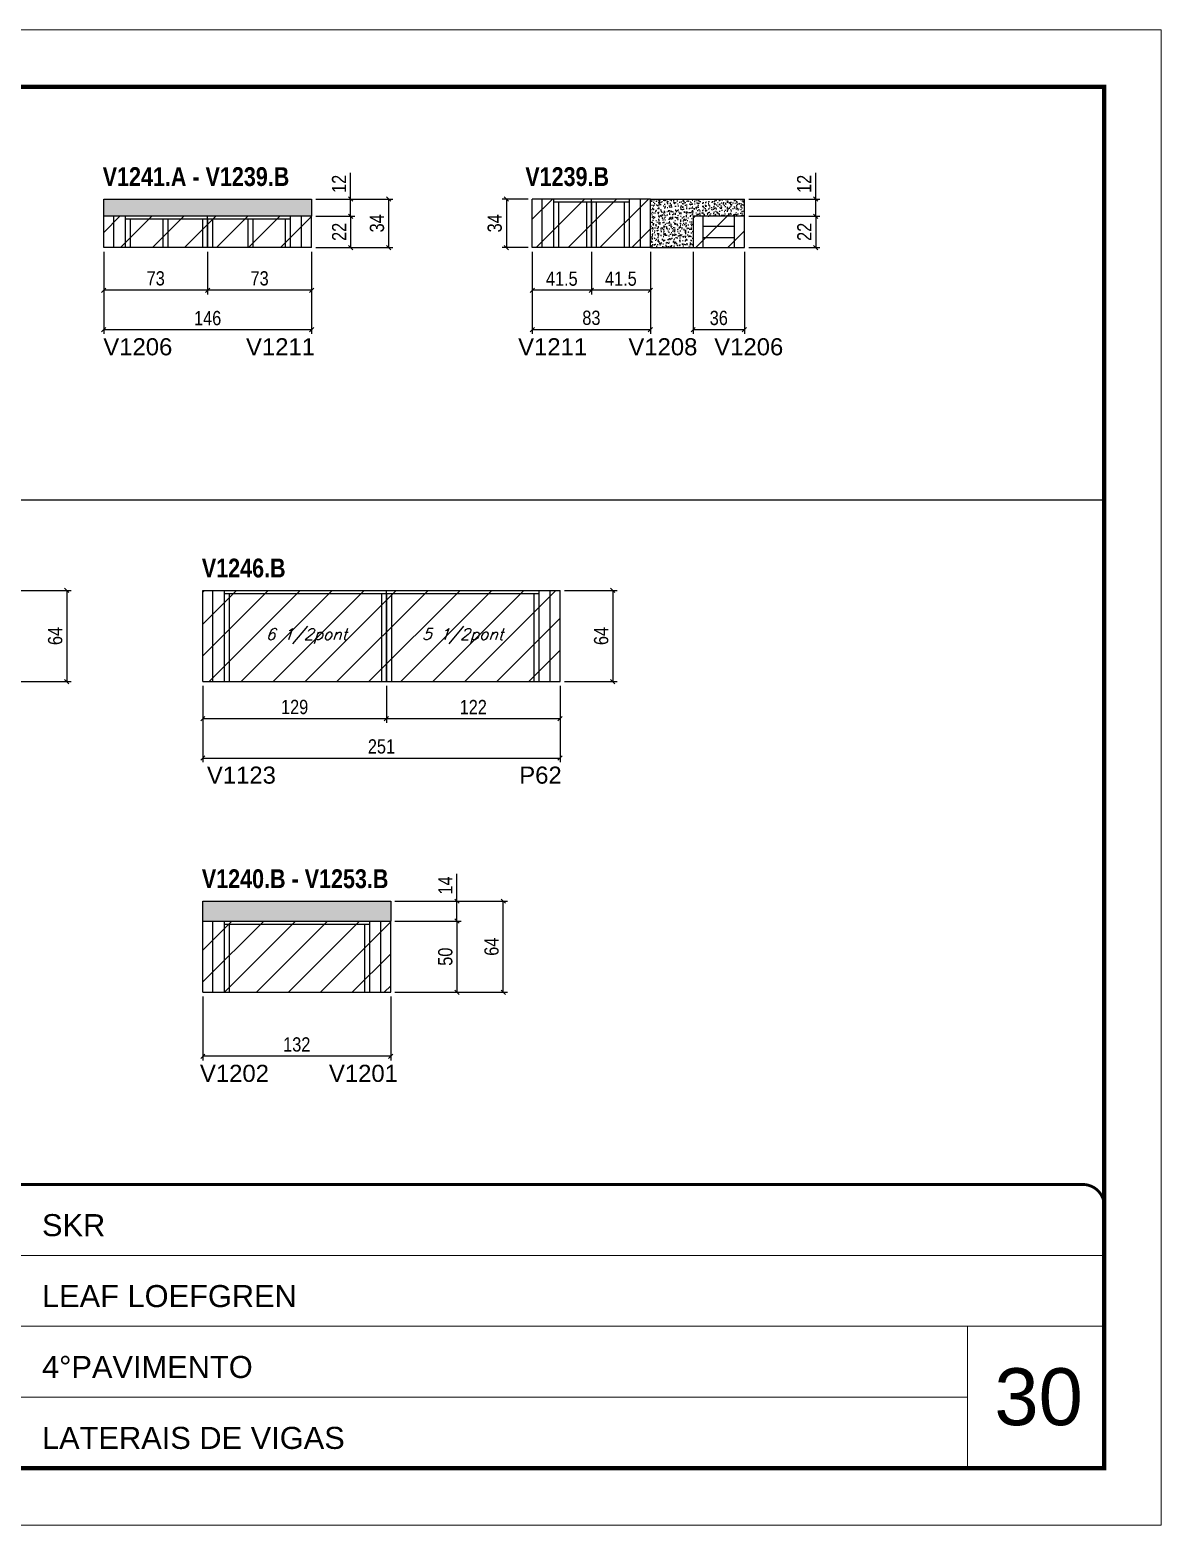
# Model space of a CAD drawing. Extents: x 3309 to 9563, y -2522 to 14608.
# Drawn here: x 5598 to 6393, y 5518 to 6568 of the extents above; entities that cross this region are included whole.
import ezdxf

# ---------------------------------------------------------------- set-up
doc = ezdxf.new("R2010")
doc.units = 0
doc.linetypes.add('CONTINUO', pattern=[0])
doc.linetypes.add('DASHED', pattern=[0.75, 0.5, -0.25])
for name, color, linetype in [('5', 5, 'Continuous'), ('COTA', 241, 'Continuous'), ('NOMENCLATURA', 7, 'Continuous'), ('Painéis', 200, 'Continuous'), ('SARR_2.2x7', 40, 'Continuous'), ('SARR_3.5x7', 81, 'Continuous'), ('texto', 7, 'Continuous')]:
    doc.layers.add(name, color=color, linetype=linetype)
for name, color, linetype, lineweight in [('CARIMBO', 255, 'Continuous', 9), ('Folhas', 255, 'Continuous', 9), ('Hachura', 251, 'Continuous', 9), ('SARRAFO DE PRESSAO', 251, 'DASHED', 9)]:
    doc.layers.add(name, color=color, linetype=linetype, lineweight=lineweight)
doc.styles.add('ARIAL', font='arial.ttf')
doc.styles.add('COTA TECNICA', font='techl___.ttf', dxfattribs={"height": 10})
doc.styles.add('Romans', font='romans.shx')
doc.styles.get("Standard").update_dxf_attribs({"font": 'arial.ttf'})
doc.styles.add('TECNICA', font='techb___.ttf', dxfattribs={"height": 10})
doc.dimstyles.new('PAINEL', dxfattribs={"dimtxt": 10, "dimasz": 3, "dimexe": 3, "dimexo": 3, "dimgap": 3, "dimtad": 1, "dimdec": 1, "dimzin": 12, "dimdsep": 46, "dimtxsty": 'COTA TECNICA', "dimblk1": 'OBLIQUE', "dimblk2": 'OBLIQUE', "dimsah": 1, "dimcen": 0.9, "dimclrd": 4, "dimclre": 4, "dimclrt": 240, "dimadec": 1, "dimazin": 3, "dimtfac": 1, "dimtdec": 1, "dimtmove": 0, "dimatfit": 3, "dimfxl": 1, "dimtolj": 1, "dimtzin": 12, "dimarcsym": 0})

# ---------------------------------------------------------------- blocks, each defined once
blk = doc.blocks.new('9999999999')
at = {"color": 30, "linetype": 'CONTINUO'}
for p, q in [((98564.6, 34379.6), (99584, 34379.6)), ((98564.6, 34329.8), (99488, 34329.8)), ((99584, 34329.8), (99488, 34329.8)), ((99488, 34329.8), (99488, 34230.2)), ((98564.6, 34280), (99488, 34280))]:
    blk.add_line(p, q, dxfattribs=at)
at = {"color": 30, "linetype": 'CONTINUO', "const_width": 2}
blk.add_lwpolyline([(99584, 34230.2), (99584, 34414.4, 0.414214), (99569, 34429.4), (98229, 34429.4, 0.414214), (98214, 34414.4), (98214, 34245.2, 0.414214), (98229, 34230.2), (99584, 34230.2)], format="xyb", dxfattribs=at)
at = {"layer": 'Folhas'}
blk.add_lwpolyline([(98139, 34190.2), (99624, 34190.2), (99624, 35240.2), (98139, 35240.2)], close=True, dxfattribs=at)
at = {"layer": 'Folhas', "color": 30, "const_width": 3}
blk.add_lwpolyline([(98214, 34230.2), (99584, 34230.2), (99584, 35200.2), (98214, 35200.2)], close=True, dxfattribs=at)
at = {"color": 7, "linetype": 'Continuous', "ltscale": 5, "style": 'ARIAL'}
for s, height, p in [('SKR', 15.48, (98837.7, 34393.1)), ('LEAF LOEFGREN', 15.483, (98837.7, 34343.3)), ('4°PAVIMENTO', 15.483, (98837.7, 34293.5)), ('LATERAIS DE VIGAS', 15.483, (98837.7, 34243.7))]:
    blk.add_text(s, height=height, dxfattribs=at).set_placement(p)
blk = doc.blocks.new('_Oblique')
at = {"color": 0, "linetype": 'ByBlock', "lineweight": -2}
blk.add_line((-0.5, -0.5), (0.5, 0.5), dxfattribs=at)
blk = doc.blocks.new('*D713')
at = {"layer": 'COTA', "color": 4, "linetype": 'ByBlock', "lineweight": -2, "transparency": 16777216}
for p, q in [((5723, 6412), (5723, 6382)), ((5796, 6412), (5796, 6382)), ((5796, 6385), (5723, 6385))]:
    blk.add_line(p, q, dxfattribs=at)
at = {"layer": 'Defpoints', "color": 0, "linetype": 'ByBlock', "transparency": 16777216}
for p in [(5723, 6415), (5796, 6415), (5723, 6385)]:
    blk.add_point(p, dxfattribs=at)
at = {"layer": 'COTA', "color": 4, "linetype": 'ByBlock', "lineweight": -2, "transparency": 16777216, "xscale": 3, "yscale": 3, "zscale": 3, "rotation": 180}
blk.add_blockref('_Oblique', (5723, 6385), dxfattribs=at)
at = {"layer": 'COTA', "color": 4, "linetype": 'ByBlock', "lineweight": -2, "transparency": 16777216, "xscale": 3, "yscale": 3, "zscale": 3}
blk.add_blockref('_Oblique', (5796, 6385), dxfattribs=at)
at = {"layer": 'COTA', "color": 240, "linetype": 'ByBlock', "transparency": 16777216, "insert": (5759.5, 6393.3), "char_height": 10, "attachment_point": 5, "style": 'COTA TECNICA'}
blk.add_mtext('\\A1;73', dxfattribs=at)
blk = doc.blocks.new('*D714')
at = {"layer": 'COTA', "color": 4, "linetype": 'ByBlock', "lineweight": -2, "transparency": 16777216}
for p, q in [((5650, 6412), (5650, 6382)), ((5723, 6412), (5723, 6382)), ((5723, 6385), (5650, 6385))]:
    blk.add_line(p, q, dxfattribs=at)
at = {"layer": 'Defpoints', "color": 0, "linetype": 'ByBlock', "transparency": 16777216}
for p in [(5650, 6415), (5723, 6415), (5650, 6385)]:
    blk.add_point(p, dxfattribs=at)
at = {"layer": 'COTA', "color": 4, "linetype": 'ByBlock', "lineweight": -2, "transparency": 16777216, "xscale": 3, "yscale": 3, "zscale": 3, "rotation": 180}
blk.add_blockref('_Oblique', (5650, 6385), dxfattribs=at)
at = {"layer": 'COTA', "color": 4, "linetype": 'ByBlock', "lineweight": -2, "transparency": 16777216, "xscale": 3, "yscale": 3, "zscale": 3}
blk.add_blockref('_Oblique', (5723, 6385), dxfattribs=at)
at = {"layer": 'COTA', "color": 240, "linetype": 'ByBlock', "transparency": 16777216, "insert": (5686.5, 6393.3), "char_height": 10, "attachment_point": 5, "style": 'COTA TECNICA'}
blk.add_mtext('\\A1;73', dxfattribs=at)
blk = doc.blocks.new('*D717')
at = {"layer": 'COTA', "color": 4, "linetype": 'ByBlock', "lineweight": -2, "transparency": 16777216}
for p, q in [((5650, 6412), (5650, 6354.3)), ((5796, 6412), (5796, 6354.3)), ((5796, 6357.3), (5650, 6357.3))]:
    blk.add_line(p, q, dxfattribs=at)
at = {"layer": 'Defpoints', "color": 0, "linetype": 'ByBlock', "transparency": 16777216}
for p in [(5650, 6415), (5796, 6415), (5650, 6357.3)]:
    blk.add_point(p, dxfattribs=at)
at = {"layer": 'COTA', "color": 4, "linetype": 'ByBlock', "lineweight": -2, "transparency": 16777216, "xscale": 3, "yscale": 3, "zscale": 3, "rotation": 180}
blk.add_blockref('_Oblique', (5650, 6357.3), dxfattribs=at)
at = {"layer": 'COTA', "color": 4, "linetype": 'ByBlock', "lineweight": -2, "transparency": 16777216, "xscale": 3, "yscale": 3, "zscale": 3}
blk.add_blockref('_Oblique', (5796, 6357.3), dxfattribs=at)
at = {"layer": 'COTA', "color": 240, "linetype": 'ByBlock', "transparency": 16777216, "insert": (5723, 6365.4), "char_height": 10, "attachment_point": 5, "style": 'COTA TECNICA'}
blk.add_mtext('\\A1;146', dxfattribs=at)
blk = doc.blocks.new('*D718')
at = {"layer": 'COTA', "color": 4, "lineweight": -2, "transparency": 16777216}
for p, q in [((5799, 6437), (5826.4, 6437)), ((5823.4, 6437), (5823.4, 6415)), ((5799, 6415), (5826.4, 6415))]:
    blk.add_line(p, q, dxfattribs=at)
at = {"layer": 'Defpoints', "color": 0, "transparency": 16777216}
for p in [(5796, 6437), (5796, 6415), (5823.4, 6415)]:
    blk.add_point(p, dxfattribs=at)
at = {"layer": 'COTA', "color": 4, "lineweight": -2, "transparency": 16777216, "xscale": 3, "yscale": 3, "zscale": 3}
for p, rotation in [((5823.4, 6437), 90), ((5823.4, 6415), 270)]:
    blk.add_blockref('_Oblique', p, dxfattribs=dict(at, rotation=rotation))
at = {"layer": 'COTA', "color": 240, "transparency": 16777216, "insert": (5815.4, 6426), "char_height": 10, "attachment_point": 5, "rotation": 90, "style": 'COTA TECNICA'}
blk.add_mtext('\\A1;22', dxfattribs=at)
blk = doc.blocks.new('*D719')
at = {"layer": 'COTA', "color": 4, "lineweight": -2, "transparency": 16777216}
for p, q in [((5823.4, 6449), (5823.4, 6467.4)), ((5799, 6449), (5826.4, 6449)), ((5823.4, 6437), (5823.4, 6449)), ((5799, 6437), (5826.4, 6437))]:
    blk.add_line(p, q, dxfattribs=at)
at = {"layer": 'Defpoints', "color": 0, "transparency": 16777216}
for p in [(5796, 6449), (5823.4, 6449), (5796, 6437)]:
    blk.add_point(p, dxfattribs=at)
at = {"layer": 'COTA', "color": 4, "lineweight": -2, "transparency": 16777216, "xscale": 3, "yscale": 3, "zscale": 3}
for p, rotation in [((5823.4, 6449), 90), ((5823.4, 6437), 270)]:
    blk.add_blockref('_Oblique', p, dxfattribs=dict(at, rotation=rotation))
at = {"layer": 'COTA', "color": 240, "transparency": 16777216, "insert": (5815.3, 6459.7), "char_height": 10, "attachment_point": 5, "rotation": 90, "style": 'COTA TECNICA'}
blk.add_mtext('\\A1;12', dxfattribs=at)
blk = doc.blocks.new('*D720')
at = {"layer": 'COTA', "color": 4, "lineweight": -2, "transparency": 16777216}
for p, q in [((5799, 6449), (5853.2, 6449)), ((5850.2, 6415), (5850.2, 6449)), ((5799, 6415), (5853.2, 6415))]:
    blk.add_line(p, q, dxfattribs=at)
at = {"layer": 'Defpoints', "color": 0, "transparency": 16777216}
for p in [(5796, 6449), (5850.2, 6449), (5796, 6415)]:
    blk.add_point(p, dxfattribs=at)
at = {"layer": 'COTA', "color": 4, "lineweight": -2, "transparency": 16777216, "xscale": 3, "yscale": 3, "zscale": 3}
for p, rotation in [((5850.2, 6449), 90), ((5850.2, 6415), 270)]:
    blk.add_blockref('_Oblique', p, dxfattribs=dict(at, rotation=rotation))
at = {"layer": 'COTA', "color": 240, "transparency": 16777216, "insert": (5842, 6432), "char_height": 10, "attachment_point": 5, "rotation": 90, "style": 'COTA TECNICA'}
blk.add_mtext('\\A1;34', dxfattribs=at)
blk = doc.blocks.new('*D726')
at = {"layer": 'COTA', "color": 4, "linetype": 'ByBlock', "lineweight": -2, "transparency": 16777216}
for p, q in [((5992.6, 6412), (5992.6, 6382)), ((6034.1, 6412), (6034.1, 6382)), ((6034.1, 6385), (5992.6, 6385))]:
    blk.add_line(p, q, dxfattribs=at)
at = {"layer": 'Defpoints', "color": 0, "linetype": 'ByBlock', "transparency": 16777216}
for p in [(5992.6, 6415), (6034.1, 6415), (5992.6, 6385)]:
    blk.add_point(p, dxfattribs=at)
at = {"layer": 'COTA', "color": 4, "linetype": 'ByBlock', "lineweight": -2, "transparency": 16777216, "xscale": 3, "yscale": 3, "zscale": 3, "rotation": 180}
blk.add_blockref('_Oblique', (5992.6, 6385), dxfattribs=at)
at = {"layer": 'COTA', "color": 4, "linetype": 'ByBlock', "lineweight": -2, "transparency": 16777216, "xscale": 3, "yscale": 3, "zscale": 3}
blk.add_blockref('_Oblique', (6034.1, 6385), dxfattribs=at)
at = {"layer": 'COTA', "color": 240, "linetype": 'ByBlock', "transparency": 16777216, "insert": (6013.3, 6393.1), "char_height": 10, "attachment_point": 5, "style": 'COTA TECNICA'}
blk.add_mtext('\\A1;41.5', dxfattribs=at)
blk = doc.blocks.new('*D727')
at = {"layer": 'COTA', "color": 4, "linetype": 'ByBlock', "lineweight": -2, "transparency": 16777216}
for p, q in [((5951.1, 6412), (5951.1, 6382)), ((5992.6, 6412), (5992.6, 6382)), ((5992.6, 6385), (5951.1, 6385))]:
    blk.add_line(p, q, dxfattribs=at)
at = {"layer": 'Defpoints', "color": 0, "linetype": 'ByBlock', "transparency": 16777216}
for p in [(5951.1, 6415), (5992.6, 6415), (5951.1, 6385)]:
    blk.add_point(p, dxfattribs=at)
at = {"layer": 'COTA', "color": 4, "linetype": 'ByBlock', "lineweight": -2, "transparency": 16777216, "xscale": 3, "yscale": 3, "zscale": 3, "rotation": 180}
blk.add_blockref('_Oblique', (5951.1, 6385), dxfattribs=at)
at = {"layer": 'COTA', "color": 4, "linetype": 'ByBlock', "lineweight": -2, "transparency": 16777216, "xscale": 3, "yscale": 3, "zscale": 3}
blk.add_blockref('_Oblique', (5992.6, 6385), dxfattribs=at)
at = {"layer": 'COTA', "color": 240, "linetype": 'ByBlock', "transparency": 16777216, "insert": (5971.8, 6393.1), "char_height": 10, "attachment_point": 5, "style": 'COTA TECNICA'}
blk.add_mtext('\\A1;41.5', dxfattribs=at)
blk = doc.blocks.new('*D728')
at = {"layer": 'COTA', "color": 4, "linetype": 'ByBlock', "lineweight": -2, "transparency": 16777216}
for p, q in [((5951.1, 6412), (5951.1, 6354.3)), ((6034.1, 6412), (6034.1, 6354.3)), ((6034.1, 6357.3), (5951.1, 6357.3))]:
    blk.add_line(p, q, dxfattribs=at)
at = {"layer": 'Defpoints', "color": 0, "linetype": 'ByBlock', "transparency": 16777216}
for p in [(5951.1, 6415), (6034.1, 6415), (5951.1, 6357.3)]:
    blk.add_point(p, dxfattribs=at)
at = {"layer": 'COTA', "color": 4, "linetype": 'ByBlock', "lineweight": -2, "transparency": 16777216, "xscale": 3, "yscale": 3, "zscale": 3, "rotation": 180}
blk.add_blockref('_Oblique', (5951.1, 6357.3), dxfattribs=at)
at = {"layer": 'COTA', "color": 4, "linetype": 'ByBlock', "lineweight": -2, "transparency": 16777216, "xscale": 3, "yscale": 3, "zscale": 3}
blk.add_blockref('_Oblique', (6034.1, 6357.3), dxfattribs=at)
at = {"layer": 'COTA', "color": 240, "linetype": 'ByBlock', "transparency": 16777216, "insert": (5992.6, 6365.6), "char_height": 10, "attachment_point": 5, "style": 'COTA TECNICA'}
blk.add_mtext('\\A1;83', dxfattribs=at)
blk = doc.blocks.new('*D729')
at = {"layer": 'COTA', "color": 4, "lineweight": -2, "transparency": 16777216}
for p, q in [((6064.1, 6412), (6064.1, 6354.3)), ((6100.1, 6412), (6100.1, 6354.3)), ((6100.1, 6357.3), (6064.1, 6357.3))]:
    blk.add_line(p, q, dxfattribs=at)
at = {"layer": 'Defpoints', "color": 0, "transparency": 16777216}
for p in [(6064.1, 6415), (6100.1, 6415), (6064.1, 6357.3)]:
    blk.add_point(p, dxfattribs=at)
at = {"layer": 'COTA', "color": 4, "lineweight": -2, "transparency": 16777216, "xscale": 3, "yscale": 3, "zscale": 3, "rotation": 180}
blk.add_blockref('_Oblique', (6064.1, 6357.3), dxfattribs=at)
at = {"layer": 'COTA', "color": 4, "lineweight": -2, "transparency": 16777216, "xscale": 3, "yscale": 3, "zscale": 3}
blk.add_blockref('_Oblique', (6100.1, 6357.3), dxfattribs=at)
at = {"layer": 'COTA', "color": 240, "transparency": 16777216, "insert": (6082.1, 6365.5), "char_height": 10, "attachment_point": 5, "style": 'COTA TECNICA'}
blk.add_mtext('\\A1;36', dxfattribs=at)
blk = doc.blocks.new('*D730')
at = {"layer": 'COTA', "color": 4, "lineweight": -2, "transparency": 16777216}
for p, q in [((6103.1, 6437), (6153.2, 6437)), ((6150.2, 6437), (6150.2, 6415)), ((6103.1, 6415), (6153.2, 6415))]:
    blk.add_line(p, q, dxfattribs=at)
at = {"layer": 'Defpoints', "color": 0, "transparency": 16777216}
for p in [(6100.1, 6437), (6100.1, 6415), (6150.2, 6415)]:
    blk.add_point(p, dxfattribs=at)
at = {"layer": 'COTA', "color": 4, "lineweight": -2, "transparency": 16777216, "xscale": 3, "yscale": 3, "zscale": 3}
for p, rotation in [((6150.2, 6437), 90), ((6150.2, 6415), 270)]:
    blk.add_blockref('_Oblique', p, dxfattribs=dict(at, rotation=rotation))
at = {"layer": 'COTA', "color": 240, "transparency": 16777216, "insert": (6142.2, 6426), "char_height": 10, "attachment_point": 5, "rotation": 90, "style": 'COTA TECNICA'}
blk.add_mtext('\\A1;22', dxfattribs=at)
blk = doc.blocks.new('*D731')
at = {"layer": 'COTA', "color": 4, "lineweight": -2, "transparency": 16777216}
for p, q in [((6150.2, 6449), (6150.2, 6467.4)), ((6103.1, 6449), (6153.2, 6449)), ((6150.2, 6437), (6150.2, 6449)), ((6103.1, 6437), (6153.2, 6437))]:
    blk.add_line(p, q, dxfattribs=at)
at = {"layer": 'Defpoints', "color": 0, "transparency": 16777216}
for p in [(6100.1, 6449), (6150.2, 6449), (6100.1, 6437)]:
    blk.add_point(p, dxfattribs=at)
at = {"layer": 'COTA', "color": 4, "lineweight": -2, "transparency": 16777216, "xscale": 3, "yscale": 3, "zscale": 3}
for p, rotation in [((6150.2, 6449), 90), ((6150.2, 6437), 270)]:
    blk.add_blockref('_Oblique', p, dxfattribs=dict(at, rotation=rotation))
at = {"layer": 'COTA', "color": 240, "transparency": 16777216, "insert": (6142.1, 6459.7), "char_height": 10, "attachment_point": 5, "rotation": 90, "style": 'COTA TECNICA'}
blk.add_mtext('\\A1;12', dxfattribs=at)
blk = doc.blocks.new('*D732')
at = {"layer": 'COTA', "color": 4, "lineweight": -2, "transparency": 16777216}
for p, q in [((5948.1, 6449), (5929.9, 6449)), ((5932.9, 6449), (5932.9, 6415)), ((5948.1, 6415), (5929.9, 6415))]:
    blk.add_line(p, q, dxfattribs=at)
at = {"layer": 'Defpoints', "color": 0, "transparency": 16777216}
for p in [(5951.1, 6449), (5932.9, 6415), (5951.1, 6415)]:
    blk.add_point(p, dxfattribs=at)
at = {"layer": 'COTA', "color": 4, "lineweight": -2, "transparency": 16777216, "xscale": 3, "yscale": 3, "zscale": 3}
for p, rotation in [((5932.9, 6449), 90), ((5932.9, 6415), 270)]:
    blk.add_blockref('_Oblique', p, dxfattribs=dict(at, rotation=rotation))
at = {"layer": 'COTA', "color": 240, "transparency": 16777216, "insert": (5924.7, 6432), "char_height": 10, "attachment_point": 5, "rotation": 90, "style": 'COTA TECNICA'}
blk.add_mtext('\\A1;34', dxfattribs=at)
blk = doc.blocks.new('*D740')
at = {"layer": 'COTA', "color": 4, "linetype": 'ByBlock', "lineweight": -2, "transparency": 16777216}
for p, q in [((5719.6, 6107.2), (5719.6, 6081.2)), ((5848.6, 6107.2), (5848.6, 6081.2)), ((5719.6, 6084.2), (5848.6, 6084.2))]:
    blk.add_line(p, q, dxfattribs=at)
at = {"layer": 'Defpoints', "color": 0, "linetype": 'ByBlock', "transparency": 16777216}
for p in [(5719.6, 6110.2), (5848.6, 6110.2), (5848.6, 6084.2)]:
    blk.add_point(p, dxfattribs=at)
at = {"layer": 'COTA', "color": 4, "linetype": 'ByBlock', "lineweight": -2, "transparency": 16777216, "xscale": 3, "yscale": 3, "zscale": 3, "rotation": 180}
blk.add_blockref('_Oblique', (5719.6, 6084.2), dxfattribs=at)
at = {"layer": 'COTA', "color": 4, "linetype": 'ByBlock', "lineweight": -2, "transparency": 16777216, "xscale": 3, "yscale": 3, "zscale": 3}
blk.add_blockref('_Oblique', (5848.6, 6084.2), dxfattribs=at)
at = {"layer": 'COTA', "color": 240, "linetype": 'ByBlock', "transparency": 16777216, "insert": (5784.1, 6092.3), "char_height": 10, "attachment_point": 5, "style": 'COTA TECNICA'}
blk.add_mtext('\\A1;129', dxfattribs=at)
blk = doc.blocks.new('*D741')
at = {"layer": 'COTA', "color": 4, "linetype": 'ByBlock', "lineweight": -2, "transparency": 16777216}
for p, q in [((5848.6, 6107.2), (5848.6, 6081.2)), ((5970.6, 6107.2), (5970.6, 6081.2)), ((5848.6, 6084.2), (5970.6, 6084.2))]:
    blk.add_line(p, q, dxfattribs=at)
at = {"layer": 'Defpoints', "color": 0, "linetype": 'ByBlock', "transparency": 16777216}
for p in [(5848.6, 6110.2), (5970.6, 6110.2), (5970.6, 6084.2)]:
    blk.add_point(p, dxfattribs=at)
at = {"layer": 'COTA', "color": 4, "linetype": 'ByBlock', "lineweight": -2, "transparency": 16777216, "xscale": 3, "yscale": 3, "zscale": 3, "rotation": 180}
blk.add_blockref('_Oblique', (5848.6, 6084.2), dxfattribs=at)
at = {"layer": 'COTA', "color": 4, "linetype": 'ByBlock', "lineweight": -2, "transparency": 16777216, "xscale": 3, "yscale": 3, "zscale": 3}
blk.add_blockref('_Oblique', (5970.6, 6084.2), dxfattribs=at)
at = {"layer": 'COTA', "color": 240, "linetype": 'ByBlock', "transparency": 16777216, "insert": (5909.6, 6092.3), "char_height": 10, "attachment_point": 5, "style": 'COTA TECNICA'}
blk.add_mtext('\\A1;122', dxfattribs=at)
blk = doc.blocks.new('*D744')
at = {"layer": 'COTA', "color": 4, "linetype": 'ByBlock', "lineweight": -2, "transparency": 16777216}
for p, q in [((5719.6, 6107.2), (5719.6, 6053.5)), ((5970.6, 6107.2), (5970.6, 6053.5)), ((5719.6, 6056.5), (5970.6, 6056.5))]:
    blk.add_line(p, q, dxfattribs=at)
at = {"layer": 'Defpoints', "color": 0, "linetype": 'ByBlock', "transparency": 16777216}
for p in [(5719.6, 6110.2), (5970.6, 6110.2), (5970.6, 6056.5)]:
    blk.add_point(p, dxfattribs=at)
at = {"layer": 'COTA', "color": 4, "linetype": 'ByBlock', "lineweight": -2, "transparency": 16777216, "xscale": 3, "yscale": 3, "zscale": 3, "rotation": 180}
blk.add_blockref('_Oblique', (5719.6, 6056.5), dxfattribs=at)
at = {"layer": 'COTA', "color": 4, "linetype": 'ByBlock', "lineweight": -2, "transparency": 16777216, "xscale": 3, "yscale": 3, "zscale": 3}
blk.add_blockref('_Oblique', (5970.6, 6056.5), dxfattribs=at)
at = {"layer": 'COTA', "color": 240, "linetype": 'ByBlock', "transparency": 16777216, "insert": (5845.1, 6064.6), "char_height": 10, "attachment_point": 5, "style": 'COTA TECNICA'}
blk.add_mtext('\\A1;251', dxfattribs=at)
blk = doc.blocks.new('*D742')
at = {"layer": 'COTA', "color": 4, "lineweight": -2, "transparency": 16777216}
for p, q in [((5973.6, 6174.2), (6010.6, 6174.2)), ((6007.6, 6174.2), (6007.6, 6110.2)), ((5973.6, 6110.2), (6010.6, 6110.2))]:
    blk.add_line(p, q, dxfattribs=at)
at = {"layer": 'Defpoints', "color": 0, "transparency": 16777216}
for p in [(5970.6, 6174.2, 0), (5970.6, 6110.2, 0), (6007.6, 6110.2)]:
    blk.add_point(p, dxfattribs=at)
at = {"layer": 'COTA', "color": 4, "lineweight": -2, "transparency": 16777216, "xscale": 3, "yscale": 3, "zscale": 3}
for p, rotation in [((6007.6, 6174.2), 90), ((6007.6, 6110.2), 270)]:
    blk.add_blockref('_Oblique', p, dxfattribs=dict(at, rotation=rotation))
at = {"layer": 'COTA', "color": 240, "transparency": 16777216, "insert": (5999.5, 6142.2), "char_height": 10, "attachment_point": 5, "rotation": 90, "style": 'COTA TECNICA'}
blk.add_mtext('\\A1;64', dxfattribs=at)
blk = doc.blocks.new('*D1068')
at = {"layer": 'COTA', "color": 4, "lineweight": -2, "transparency": 16777216}
for p, q in [((5719.6, 5889), (5719.6, 5844.1)), ((5851.6, 5889), (5851.6, 5844.1)), ((5851.6, 5847.1), (5719.6, 5847.1))]:
    blk.add_line(p, q, dxfattribs=at)
at = {"layer": 'Defpoints', "color": 0, "transparency": 16777216}
for p in [(5719.6, 5892), (5851.6, 5892), (5719.6, 5847.1)]:
    blk.add_point(p, dxfattribs=at)
at = {"layer": 'COTA', "color": 4, "lineweight": -2, "transparency": 16777216, "xscale": 3, "yscale": 3, "zscale": 3, "rotation": 180}
blk.add_blockref('_Oblique', (5719.6, 5847.1), dxfattribs=at)
at = {"layer": 'COTA', "color": 4, "lineweight": -2, "transparency": 16777216, "xscale": 3, "yscale": 3, "zscale": 3}
blk.add_blockref('_Oblique', (5851.6, 5847.1), dxfattribs=at)
at = {"layer": 'COTA', "color": 240, "transparency": 16777216, "insert": (5785.6, 5855.3), "char_height": 10, "attachment_point": 5, "style": 'COTA TECNICA'}
blk.add_mtext('\\A1;132', dxfattribs=at)
blk = doc.blocks.new('*D1069')
at = {"layer": 'COTA', "color": 4, "lineweight": -2, "transparency": 16777216}
for p, q in [((5854.6, 5942), (5901.1, 5942)), ((5898.1, 5942), (5898.1, 5892)), ((5854.6, 5892), (5901.1, 5892))]:
    blk.add_line(p, q, dxfattribs=at)
at = {"layer": 'Defpoints', "color": 0, "transparency": 16777216}
for p in [(5851.6, 5942), (5851.6, 5892), (5898.1, 5892)]:
    blk.add_point(p, dxfattribs=at)
at = {"layer": 'COTA', "color": 4, "lineweight": -2, "transparency": 16777216, "xscale": 3, "yscale": 3, "zscale": 3}
for p, rotation in [((5898.1, 5942), 90), ((5898.1, 5892), 270)]:
    blk.add_blockref('_Oblique', p, dxfattribs=dict(at, rotation=rotation))
at = {"layer": 'COTA', "color": 240, "transparency": 16777216, "insert": (5890, 5917), "char_height": 10, "attachment_point": 5, "rotation": 90, "style": 'COTA TECNICA'}
blk.add_mtext('\\A1;50', dxfattribs=at)
blk = doc.blocks.new('*D1070')
at = {"layer": 'COTA', "color": 4, "lineweight": -2, "transparency": 16777216}
for p, q in [((5898.1, 5956), (5898.1, 5975.1)), ((5854.6, 5956), (5901.1, 5956)), ((5898.1, 5942), (5898.1, 5956)), ((5854.6, 5942), (5901.1, 5942))]:
    blk.add_line(p, q, dxfattribs=at)
at = {"layer": 'Defpoints', "color": 0, "transparency": 16777216}
for p in [(5851.6, 5956), (5898.1, 5956), (5851.6, 5942)]:
    blk.add_point(p, dxfattribs=at)
at = {"layer": 'COTA', "color": 4, "lineweight": -2, "transparency": 16777216, "xscale": 3, "yscale": 3, "zscale": 3}
for p, rotation in [((5898.1, 5956), 90), ((5898.1, 5942), 270)]:
    blk.add_blockref('_Oblique', p, dxfattribs=dict(at, rotation=rotation))
at = {"layer": 'COTA', "color": 240, "transparency": 16777216, "insert": (5890, 5967), "char_height": 10, "attachment_point": 5, "rotation": 90, "style": 'COTA TECNICA'}
blk.add_mtext('\\A1;14', dxfattribs=at)
blk = doc.blocks.new('*D1071')
at = {"layer": 'COTA', "color": 4, "lineweight": -2, "transparency": 16777216}
for p, q in [((5854.6, 5956), (5933.7, 5956)), ((5930.7, 5892), (5930.7, 5956)), ((5854.6, 5892), (5933.7, 5892))]:
    blk.add_line(p, q, dxfattribs=at)
at = {"layer": 'Defpoints', "color": 0, "transparency": 16777216}
for p in [(5851.6, 5956), (5930.7, 5956), (5851.6, 5892)]:
    blk.add_point(p, dxfattribs=at)
at = {"layer": 'COTA', "color": 4, "lineweight": -2, "transparency": 16777216, "xscale": 3, "yscale": 3, "zscale": 3}
for p, rotation in [((5930.7, 5956), 90), ((5930.7, 5892), 270)]:
    blk.add_blockref('_Oblique', p, dxfattribs=dict(at, rotation=rotation))
at = {"layer": 'COTA', "color": 240, "transparency": 16777216, "insert": (5922.5, 5924), "char_height": 10, "attachment_point": 5, "rotation": 90, "style": 'COTA TECNICA'}
blk.add_mtext('\\A1;64', dxfattribs=at)
blk = doc.blocks.new('*D2778')
at = {"layer": 'COTA', "color": 4, "lineweight": -2, "transparency": 16777216}
for p, q in [((5590, 6174.2), (5627, 6174.2)), ((5624, 6174.2), (5624, 6110.2)), ((5590, 6110.2), (5627, 6110.2))]:
    blk.add_line(p, q, dxfattribs=at)
at = {"layer": 'Defpoints', "color": 0, "transparency": 16777216}
for p in [(5587, 6174.2, 0), (5587, 6110.2, 0), (5624, 6110.2)]:
    blk.add_point(p, dxfattribs=at)
at = {"layer": 'COTA', "color": 4, "lineweight": -2, "transparency": 16777216, "xscale": 3, "yscale": 3, "zscale": 3}
for p, rotation in [((5624, 6174.2), 90), ((5624, 6110.2), 270)]:
    blk.add_blockref('_Oblique', p, dxfattribs=dict(at, rotation=rotation))
at = {"layer": 'COTA', "color": 240, "transparency": 16777216, "insert": (5615.9, 6142.2), "char_height": 10, "attachment_point": 5, "rotation": 90, "style": 'COTA TECNICA'}
blk.add_mtext('\\A1;64', dxfattribs=at)

msp = doc.modelspace()

# ---------------------------------------------------------------- hatches: boundary and pattern name
at = {"layer": 'COTA'}
h = msp.add_hatch(dxfattribs=at)
h.set_pattern_fill('AR-CONC', color=256, scale=0.03)
h.set_pattern_definition([(50, (-2006.4696, -5442.7436), (5.46554, -0.4781726), [0.5715, -6.2865]), (355, (-2006.4696, -5442.7436), (-1.0573026, 5.7317054), [0.4572, -5.0292175]), (100.451445, (-2006.014, -5442.7835), (4.4082374, 5.2535326), [0.4857003, -5.3427073]), (46.1842, (-2006.4696, -5441.2196), (8.1323712, -1.2612698), [0.85725, -9.42975]), (96.63556, (-2005.792, -5441.325), (7.122124, 7.4227837), [0.7285507, -8.0140682]), (351.18415, (-2006.47, -5441.22), (7.122124, 7.4227837), [0.685799, -7.543792]), (21, (-2005.7076, -5441.6006), (4.5484317, -3.067956), [0.5715, -6.2865]), (326, (-2005.7076, -5441.6006), (1.8540609, 5.525639), [0.4572, -5.0292]), (71.451445, (-2005.3286, -5441.8563), (6.4024926, 2.457683), [0.4857003, -5.3426981]), (37.5, (-2006.4696, -5442.7436), (0.0926581, 2.53665117), [0, -4.96824, 0, -5.1054, 0, -5.04825]), (7.5, (-2006.4696, -5442.7436), (2.0045899, 3.00541724), [0, -2.91084, 0, -4.85394, 0, -1.92405]), (327.5, (-2008.169, -5442.7436), (4.06771786, -0.17186232), [0, -1.905, 0, -5.9436, 0, -7.8867]), (317.5, (-2008.931, -5442.7436), (4.4438754, 0.7627947), [0, -2.4765, 0, -3.94716, 0, -5.6007])])
h.paths.add_polyline_path([(5795.97, 6437.04), (5795.97, 6449.04), (5649.97, 6449.04), (5649.97, 6437.04)])
h = msp.add_hatch(dxfattribs=at)
h.set_pattern_fill('AR-CONC', color=256, scale=0.03)
h.set_pattern_definition([(50, (-1705.376, -5230.81), (5.46554, -0.4781726), [0.5715, -6.2865]), (355, (-1705.376, -5230.81), (-1.0573026, 5.7317054), [0.4572, -5.0292175]), (100.451445, (-1704.9204, -5230.8497), (4.4082374, 5.2535326), [0.4857003, -5.3427073]), (46.1842, (-1705.376, -5229.286), (8.1323712, -1.2612698), [0.85725, -9.42975]), (96.63556, (-1704.698, -5229.391), (7.122124, 7.4227837), [0.7285507, -8.014068]), (351.18415, (-1705.376, -5229.286), (7.122124, 7.4227837), [0.685799, -7.543792]), (21, (-1704.614, -5229.667), (4.5484317, -3.067956), [0.5715, -6.2865]), (326, (-1704.614, -5229.667), (1.8540609, 5.525639), [0.4572, -5.0292]), (71.451445, (-1704.235, -5229.9225), (6.4024926, 2.457683), [0.4857003, -5.3426981]), (37.5, (-1705.3759, -5230.8099), (0.0926581, 2.53665117), [0, -4.96824, 0, -5.1054, 0, -5.04825]), (7.5, (-1705.376, -5230.8099), (2.0045899, 3.00541724), [0, -2.91084, 0, -4.85394, 0, -1.92405]), (327.5, (-1707.0751, -5230.8099), (4.06771786, -0.17186232), [0, -1.905, 0, -5.9436, 0, -7.8867]), (317.5, (-1707.837, -5230.81), (4.4438754, 0.7627947), [0, -2.4765, 0, -3.94716, 0, -5.6007])])
h.paths.add_polyline_path([(6064.06, 6415.04), (6064.06, 6437.04), (6100.06, 6437.04), (6100.06, 6449.04), (6034.06, 6449.04), (6034.06, 6415.04)])
h = msp.add_hatch(dxfattribs=at)
h.set_pattern_fill('AR-CONC', color=256, scale=0.03)
h.set_pattern_definition([(50, (1598.5, -52.9194), (5.46554, -0.4781726), [0.5715, -6.2865]), (355, (1598.5, -52.9194), (-1.0573026, 5.7317054), [0.4572, -5.0292175]), (100.451445, (1598.9555, -52.9593), (4.4082374, 5.2535326), [0.4857003, -5.3427073]), (46.1842, (1598.5, -51.3954), (8.132371, -1.26127), [0.85725, -9.42975]), (96.63556, (1599.178, -51.5005), (7.122124, 7.422784), [0.728551, -8.014068]), (351.18415, (1598.5, -51.395), (7.122124, 7.422784), [0.685799, -7.543792]), (21, (1599.262, -51.7764), (4.5484317, -3.067956), [0.5715, -6.2865]), (326, (1599.262, -51.7764), (1.854061, 5.525639), [0.4572, -5.0292]), (71.451445, (1599.641, -52.032), (6.4024926, 2.457683), [0.4857003, -5.342698]), (37.5, (1598.5, -52.9194), (0.0926581, 2.53665117), [0, -4.96824, 0, -5.1054, 0, -5.04825]), (7.5, (1598.5, -52.9194), (2.0045899, 3.0054172), [0, -2.91084, 0, -4.85394, 0, -1.92405]), (327.5, (1596.8007, -52.9194), (4.06771786, -0.1718623), [0, -1.905, 0, -5.9436, 0, -7.8867]), (317.5, (1596.0387, -52.9194), (4.4438754, 0.7627947), [0, -2.4765, 0, -3.94716, 0, -5.6007])])
h.paths.add_polyline_path([(5719.62, 5955.97), (5719.62, 5941.97), (5851.62, 5941.97), (5851.62, 5955.97)])
at = {"layer": 'Hachura', "linetype": 'ByBlock'}
h = msp.add_hatch(dxfattribs=at)
h.set_pattern_fill('ANSI31', color=256, scale=5)
h.set_pattern_definition([(45, (1598.5, -28.084), (-11.22532, 11.22532), [])])
h.paths.add_polyline_path([(5427.04, 6415.04), (5427.04, 6437.04), (5391.04, 6437.04), (5391.04, 6415.04)])
h.paths.add_polyline_path([(5498.54, 6449.04), (5457.04, 6449.04), (5457.04, 6415.04), (5498.54, 6415.04)])
h.paths.add_polyline_path([(5498.54, 6449.04), (5498.54, 6415.04), (5540.04, 6415.04), (5540.04, 6449.04)])
h.paths.add_polyline_path([(5649.97, 6437.04), (5649.97, 6415.04), (5722.97, 6415.04), (5722.97, 6437.04)])
h.paths.add_polyline_path([(5795.97, 6415.04), (5795.97, 6437.04), (5722.97, 6437.04), (5722.97, 6415.04)])
h.paths.add_polyline_path([(5992.56, 6449.04), (5951.06, 6449.04), (5951.06, 6415.04), (5992.56, 6415.04)])
h.paths.add_polyline_path([(6034.06, 6415.04), (6034.06, 6449.04), (5992.56, 6449.04), (5992.56, 6415.04)])
h.paths.add_polyline_path([(6100.06, 6437.04), (6064.06, 6437.04), (6064.06, 6415.04), (6100.06, 6415.04)])
h = msp.add_hatch(dxfattribs=at)
h.set_pattern_fill('ANSI31', color=256, scale=5)
h.set_pattern_definition([(45, (1597, 164.591), (-11.22532, 11.22532), [])])
h.paths.add_polyline_path([(5848.62, 6110.15), (5848.62, 6174.15), (5719.62, 6174.15), (5719.62, 6110.15)])
h.paths.add_polyline_path([(5848.62, 6174.15), (5848.62, 6110.15), (5970.62, 6110.15), (5970.62, 6174.15)])
h = msp.add_hatch(dxfattribs=at)
h.set_pattern_fill('ANSI31', color=256, scale=5)
h.paths.add_polyline_path([(5851.62, 5941.97), (5719.62, 5941.97), (5719.62, 5891.97), (5851.62, 5891.97)])

# ---------------------------------------------------------------- linework, layer by layer
at = {"layer": 'COTA'}
for p, q in [((5649.97, 6437.04), (5649.97, 6449.04)), ((5649.97, 6449.04), (5795.97, 6449.04)), ((5795.97, 6449.04), (5795.97, 6437.04)), ((6034.06, 6449.04), (6100.06, 6449.04)), ((6100.06, 6437.04), (6100.06, 6449.04)), ((6034.06, 6415.04), (6064.06, 6415.04)), ((4982.87, 6237.77), (6352.87, 6237.77)), ((5719.62, 5941.97), (5719.62, 5955.97)), ((5719.62, 5955.97), (5851.62, 5955.97)), ((5851.62, 5955.97), (5851.62, 5941.97))]:
    msp.add_line(p, q, dxfattribs=at)
at = {"layer": 'Painéis', "linetype": 'ByBlock'}
for p, q in [((6034.06, 6449.04), (5951.06, 6449.04)), ((5951.06, 6415.04), (5951.06, 6449.04)), ((5992.56, 6415.04), (5992.56, 6449.04)), ((6034.06, 6415.04), (6034.06, 6449.04)), ((5795.97, 6437.04), (5649.97, 6437.04)), ((5649.97, 6415.04), (5649.97, 6437.04)), ((5722.97, 6415.04), (5722.97, 6437.04)), ((5795.97, 6415.04), (5795.97, 6437.04)), ((5795.97, 6415.04), (5649.97, 6415.04)), ((6034.06, 6415.04), (5951.06, 6415.04)), ((5719.62, 6174.15), (5970.62, 6174.15)), ((5719.62, 6110.15), (5719.62, 6174.15)), ((5848.62, 6110.15), (5848.62, 6174.15)), ((5970.62, 6110.15), (5970.62, 6174.15)), ((5719.62, 6110.15), (5970.62, 6110.15)), ((5719.62, 5941.97), (5851.62, 5941.97)), ((5719.62, 5891.97), (5719.62, 5941.97)), ((5851.62, 5891.97), (5851.62, 5941.97)), ((5719.62, 5891.97), (5851.62, 5891.97))]:
    msp.add_line(p, q, dxfattribs=at)
msp.add_lwpolyline([(6064.06, 6415.04), (6100.06, 6415.04), (6100.06, 6437.04), (6064.06, 6437.04)], close=True, dxfattribs=at)
at = {"layer": 'SARR_2.2x7', "linetype": 'Continuous'}
for p, q in [((5958.06, 6415.04), (5958.06, 6449.04)), ((6027.06, 6415.04), (6027.06, 6449.04)), ((5656.97, 6415.04), (5656.97, 6437.04)), ((5788.97, 6415.04), (5788.97, 6437.04)), ((5992.56, 6446.84), (5966.06, 6446.84)), ((6019.06, 6446.84), (5992.56, 6446.84)), ((6071.06, 6415.04), (6071.06, 6437.04)), ((6093.06, 6415.04), (6093.06, 6437.04)), ((5722.97, 6434.84), (5664.97, 6434.84)), ((5780.97, 6434.84), (5722.97, 6434.84)), ((6071.06, 6430.04), (6093.06, 6430.04)), ((6071.06, 6422.04), (6093.06, 6422.04)), ((5726.62, 6110.15), (5726.62, 6174.15)), ((5963.62, 6110.15), (5963.62, 6174.15)), ((5734.62, 6171.95), (5848.62, 6171.95)), ((5848.62, 6171.95), (5955.62, 6171.95)), ((5726.62, 5891.97), (5726.62, 5941.97)), ((5734.62, 5939.77), (5836.62, 5939.77)), ((5844.62, 5891.97), (5844.62, 5941.97))]:
    msp.add_line(p, q, dxfattribs=at)
at = {"layer": 'SARR_3.5x7'}
for p, q in [((5966.06, 6449.04), (5966.06, 6415.04)), ((6019.06, 6449.04), (6019.06, 6415.04)), ((5664.97, 6437.04), (5664.97, 6415.04)), ((5780.97, 6437.04), (5780.97, 6415.04)), ((5969.56, 6446.84), (5969.56, 6415.04)), ((5989.06, 6446.84), (5989.06, 6415.04)), ((5992.56, 6446.84), (5992.56, 6415.04)), ((5996.06, 6446.84), (5996.06, 6415.04)), ((6015.56, 6446.84), (6015.56, 6415.04)), ((5668.47, 6434.84), (5668.47, 6415.04)), ((5691.54, 6434.84), (5691.54, 6415.04)), ((5695.04, 6434.84), (5695.04, 6415.04)), ((5719.47, 6434.84), (5719.47, 6415.04)), ((5722.97, 6434.84), (5722.97, 6415.04)), ((5726.47, 6434.84), (5726.47, 6415.04)), ((5751.26, 6434.84), (5751.26, 6415.04)), ((5754.76, 6434.84), (5754.76, 6415.04)), ((5777.47, 6434.84), (5777.47, 6415.04)), ((5734.62, 6174.15), (5734.62, 6110.15)), ((5955.62, 6174.15), (5955.62, 6110.15)), ((5738.12, 6171.95), (5738.12, 6110.15)), ((5845.12, 6171.95), (5845.12, 6110.15)), ((5848.62, 6171.95), (5848.62, 6110.15)), ((5852.12, 6171.95), (5852.12, 6110.15)), ((5952.12, 6171.95), (5952.12, 6110.15)), ((5734.62, 5941.97), (5734.62, 5891.97)), ((5738.12, 5939.77), (5738.12, 5891.97)), ((5833.12, 5939.77), (5833.12, 5891.97)), ((5836.62, 5941.97), (5836.62, 5891.97))]:
    msp.add_line(p, q, dxfattribs=at)

# ---------------------------------------------------------------- block references
at = {"layer": 'SARRAFO DE PRESSAO', "color": 6, "linetype": 'ByBlock'}
msp.add_blockref('9999999999', (-93231.11, -28672.37), dxfattribs=at)

# ---------------------------------------------------------------- texts
at = {"layer": '5', "linetype": 'Continuous'}
for s, rotation, p in [('V1206', 359.99996, (5649.69, 6339.31)), ('V1211', 359.99996, (5749.94, 6339.31)), ('V1211', 359.99996, (5941.13, 6339.31)), ('V1208', 359.99996, (6018.6, 6339.31)), ('V1206', 359.99996, (6078.92, 6339.31)), ('V1123', 359.99996, (5722.47, 6038.51)), ('P62', 0.00004, (5941.91, 6038.51)), ('V1202', 0.00004, (5717.59, 5829.08)), ('V1201', 0.00004, (5808.21, 5829.08))]:
    msp.add_text(s, height=12, rotation=rotation, dxfattribs=at).set_placement(p)
at = {"layer": 'CARIMBO', "style": 'ARIAL'}
msp.add_text('30', height=40, dxfattribs=at).set_placement((6275.73, 5587.98))
at = {"layer": 'NOMENCLATURA', "style": 'TECNICA'}
for s, p in [('V1241.A - V1239.B', (5649.25, 6458.23)), ('V1239.B', (5946.17, 6458.23)), ('V1246.B', (5718.9, 6183.34)), ('V1240.B - V1253.B', (5718.9, 5965.16))]:
    msp.add_text(s, height=13.2, dxfattribs=at).set_placement(p)
at = {"layer": 'texto', "color": 2, "char_height": 8, "attachment_point": 5, "style": 'Romans'}
for s, insert in [('{\\Q19;\\C256;6 1/2pont}', (5792.37, 6142.15)), ('{\\Q19;\\C256;5 1/2pont}', (5902.12, 6142.15))]:
    msp.add_mtext(s, dxfattribs=dict(at, insert=insert))

# ---------------------------------------------------------------- dimensions: what is measured, and where the dimension line sits
at = {"layer": 'COTA'}
for base, p1, p2, picture, middle in [((5823.38, 6449.04), (5795.97, 6437.04), (5795.97, 6449.04), '*D719', (5815.32, 6459.7)), ((6150.2, 6449.04), (6100.06, 6437.04), (6100.06, 6449.04), '*D731', (6142.14, 6459.7)), ((5850.24, 6449.04), (5795.97, 6415.04), (5795.97, 6449.04), '*D720', (5842.02, 6432.04)), ((5932.91, 6415.04), (5951.06, 6449.04), (5951.06, 6415.04), '*D732', (5924.69, 6432.04)), ((5823.38, 6415.04), (5795.97, 6437.04), (5795.97, 6415.04), '*D718', (5815.38, 6426.04)), ((6150.2, 6415.04), (6100.06, 6437.04), (6100.06, 6415.04), '*D730', (6142.2, 6426.04)), ((5624.04, 6110.15, 0), (5587.04, 6174.15), (5587.04, 6110.15), '*D2778', (5615.93, 6142.15, 0)), ((6007.61, 6110.15, 0), (5970.62, 6174.15), (5970.62, 6110.15), '*D742', (5999.5, 6142.15, 0)), ((5898.11, 5955.97), (5851.62, 5941.97), (5851.62, 5955.97), '*D1070', (5890.03, 5967.03)), ((5930.65, 5955.97), (5851.62, 5891.97), (5851.62, 5955.97), '*D1071', (5922.55, 5923.97)), ((5898.11, 5891.97), (5851.62, 5941.97), (5851.62, 5891.97), '*D1069', (5890, 5916.97))]:
    dim = msp.add_linear_dim(base=base, p1=p1, p2=p2, angle=90, dimstyle='PAINEL', dxfattribs=at)
    dim.commit()
    dim.dimension.update_dxf_attribs({"geometry": picture, "text_midpoint": middle})
at = {"layer": 'COTA', "linetype": 'ByBlock'}
for base, p1, p2, picture, middle in [((5649.97, 6385.03), (5722.97, 6415.04), (5649.97, 6415.04), '*D714', (5686.47, 6393.25)), ((5951.06, 6385.03), (5992.56, 6415.04), (5951.06, 6415.04), '*D727', (5971.81, 6393.14))]:
    dim = msp.add_linear_dim(base=base, p1=p1, p2=p2, angle=180, dimstyle='PAINEL', override={"dimtmove": 1}, dxfattribs=at)
    dim.commit()
    dim.dimension.update_dxf_attribs({"geometry": picture, "text_midpoint": middle})
for base, p1, p2, picture, middle in [((5649.97, 6357.32), (5795.97, 6415.04), (5649.97, 6415.04), '*D717', (5722.97, 6365.42)), ((5722.97, 6385.03), (5795.97, 6415.04), (5722.97, 6415.04), '*D713', (5759.47, 6393.25)), ((5951.06, 6357.32), (6034.06, 6415.04), (5951.06, 6415.04), '*D728', (5992.56, 6365.56)), ((5992.56, 6385.03), (6034.06, 6415.04), (5992.56, 6415.04), '*D726', (6013.31, 6393.14))]:
    dim = msp.add_linear_dim(base=base, p1=p1, p2=p2, angle=180, dimstyle='PAINEL', dxfattribs=at)
    dim.commit()
    dim.dimension.update_dxf_attribs({"geometry": picture, "text_midpoint": middle})
at = {"layer": 'COTA'}
for base, p1, p2, picture, middle in [((6064.06, 6357.32), (6100.06, 6415.04), (6064.06, 6415.04), '*D729', (6082.06, 6365.54)), ((5719.62, 5847.1), (5851.62, 5891.97), (5719.62, 5891.97), '*D1068', (5785.62, 5855.31))]:
    dim = msp.add_linear_dim(base=base, p1=p1, p2=p2, dimstyle='PAINEL', dxfattribs=at)
    dim.commit()
    dim.dimension.update_dxf_attribs({"geometry": picture, "text_midpoint": middle})
at = {"layer": 'COTA', "linetype": 'ByBlock'}
for base, p2, picture, middle in [((5848.62, 6084.24), (5848.62, 6110.15), '*D740', (5784.12, 6092.32)), ((5970.62, 6056.53), (5970.62, 6110.15), '*D744', (5845.12, 6064.64))]:
    dim = msp.add_linear_dim(base=base, p1=(5719.62, 6110.15), p2=p2, dimstyle='PAINEL', dxfattribs=at)
    dim.commit()
    dim.dimension.update_dxf_attribs({"geometry": picture, "text_midpoint": middle})
dim = msp.add_linear_dim(base=(5970.62, 6084.24), p1=(5848.62, 6110.15), p2=(5970.62, 6110.15), dimstyle='PAINEL', override={"dimtmove": 1}, dxfattribs=at)
dim.commit()
dim.dimension.update_dxf_attribs({"geometry": '*D741', "text_midpoint": (5909.62, 6092.29)})

doc.saveas('drawing.dxf')
